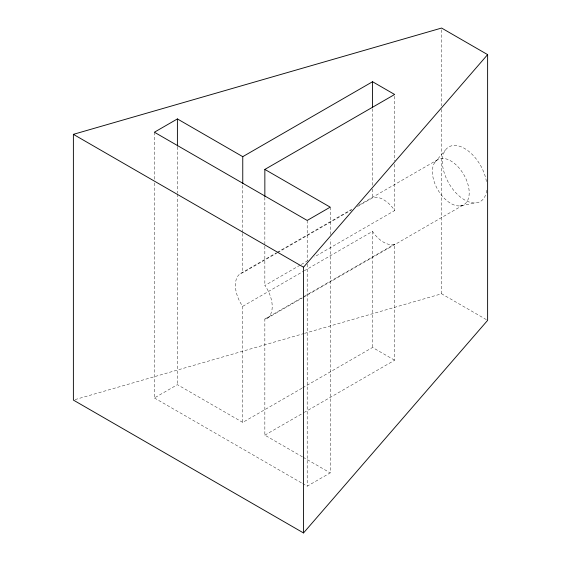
<?xml version="1.0" encoding="UTF-8"?>
<svg xmlns="http://www.w3.org/2000/svg" width="561" height="561" viewBox="0 0 561 561"><rect width="100%" height="100%" fill="white"/><g stroke="black" fill="none" stroke-linecap="round" stroke-linejoin="round"><path stroke-width="0.42" stroke-dasharray="2.81 2.1" d="M434.859 162.346L445.315 150.208M301.965 388.219L242.759 422.405L242.759 306.313L240.788 303.431A26.037 15.035 60 0 1 240.788 273.361L276.398 252.808M277.155 252.366L352.925 208.622M358.984 205.123L437.783 159.633M240.788 273.361L242.759 272.758L276.917 253.032M277.674 252.597L351.298 210.087M357.371 206.581L372.553 197.816L374.397 197.248A26.037 15.035 60 0 1 392.805 207.879L394.649 210.571L314.188 257.029M302.414 456.843L264.848 435.161L264.848 319.069L266.826 318.459A26.037 15.035 60 0 0 266.826 288.396L264.848 285.514L300.528 264.911M301.285 264.476L308.115 260.528M242.759 306.313L303.48 271.258M304.237 270.816L372.553 231.377L374.397 234.07A26.037 15.035 60 0 0 392.805 244.701L394.649 244.133L394.649 360.225L304.321 412.37M264.848 319.069L303.564 296.72M304.321 296.285L394.649 244.133M266.826 318.459L302.435 297.898M303.192 297.463L463.821 204.73M154.387 182.921L154.387 397.959L177.402 384.671L242.759 422.405M302.723 387.784L372.553 347.469L394.649 360.225M264.848 435.161L303.564 412.812M302.66 483.561L307.197 486.184L330.212 472.895L330.212 239.498M75.062 399.6L303.725 333.592M304.567 333.346L441.598 293.789L487.621 320.359M460.006 205.901A26.037 15.035 60 0 0 460.006 169.085A26.037 15.035 60 0 0 432.391 171.547A26.037 15.035 60 0 0 460.006 205.901L475.749 202.914M303.164 457.278L330.212 472.895M154.387 397.959L301.902 483.126M441.598 29.796L441.598 105.847M441.598 109.346L441.598 293.789M394.649 96.233L394.649 160.818M394.649 164.31L394.649 210.571M372.553 108.785L372.553 185.6M372.553 189.092L372.553 197.816M372.553 231.377L372.553 347.469M330.212 207.156L330.212 235.129M307.197 220.445L307.197 260.655M307.197 264.147L307.197 486.184M264.848 197.353L264.848 245.36M264.848 246.23L264.848 285.514M242.759 185.467L242.759 232.605M242.759 233.474L242.759 272.758M177.402 146.905L177.402 193.236M177.402 194.106L177.402 384.671M154.387 132.221L154.387 179.422M486.696 190.312A31.507 18.19 60 0 1 452.734 189.113A31.507 18.19 60 0 1 452.454 145.629A31.507 18.19 60 0 1 486.646 183.202"/><path stroke-width="0.84" d="M303.515 532.95L303.515 267.211L487.621 54.62L441.598 28.05L73.379 134.345L73.379 400.084L303.515 532.95L487.621 320.359L487.621 54.62M264.848 169.422L394.649 94.486L372.553 81.731L242.759 156.666L177.402 118.932L154.387 132.221L307.197 220.445L330.212 207.156L264.848 169.422L264.848 196.476M73.379 134.345L303.515 267.211M372.553 81.731L372.553 107.039M242.759 156.666L242.759 183.728M177.402 118.932L177.402 146.028"/></g></svg>
